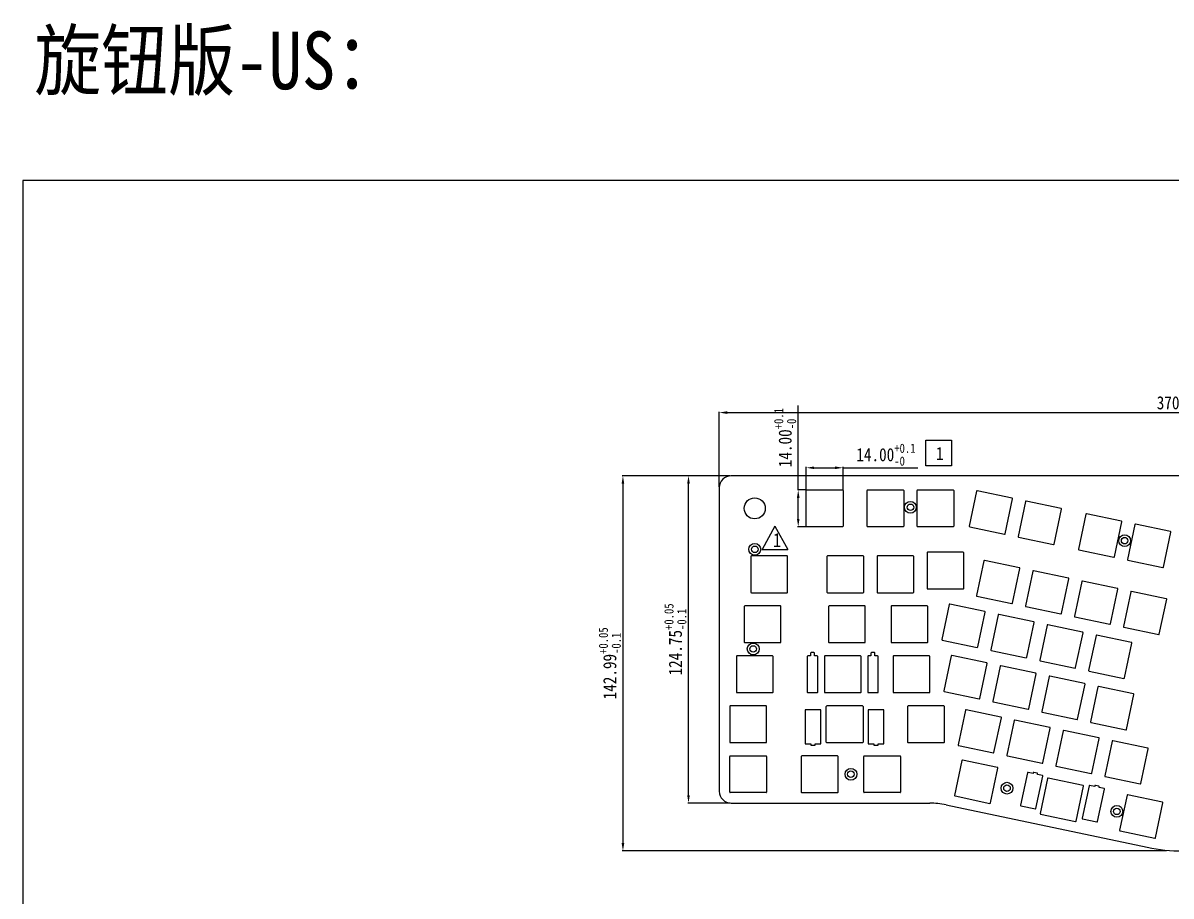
# Model space of a CAD drawing. Header units: millimetres. Extents: x 207 to 1122, y -188 to 518.
# Drawn here: x 206.9 to 644.2, y 185.7 to 518.5 of the extents above; entities that cross this region are included whole.
import ezdxf

# ---------------------------------------------------------------- set-up
doc = ezdxf.new("R2010")
doc.units = ezdxf.units.MM
doc.header["$PDMODE"] = 3
doc.header["$PDSIZE"] = 8
doc.layers.get('0').update_dxf_attribs({"linetype": 'CONTINUOUS'})
doc.layers.get('Defpoints').update_dxf_attribs({"linetype": 'CONTINUOUS'})
for name, color, linetype in [('产品图形', 7, 'CONTINUOUS'), ('图框', 7, 'CONTINUOUS'), ('文字说明', 7, 'CONTINUOUS'), ('标注尺寸', 2, 'CONTINUOUS')]:
    doc.layers.add(name, color=color, linetype=linetype)
doc.styles.get("Standard").update_dxf_attribs({"font": '', "width": 0.85, "height": 5})
doc.styles.get('Standard').set_extended_font_data('SimSun')
doc.dimstyles.get("Standard").update_dxf_attribs({"dimtxt": 5, "dimasz": 3, "dimexe": 0.3, "dimexo": 0.3, "dimgap": 1, "dimtad": 1, "dimzin": 1, "dimdsep": 46, "dimtxsty": 'Standard', "dimcen": 0.09, "dimclrd": 3, "dimclre": 3, "dimclrt": 3, "dimadec": 0, "dimazin": 2, "dimtp": 0.01, "dimtm": 0.01, "dimtfac": 1, "dimtofl": 0, "dimtmove": 0, "dimatfit": 3, "dimfxl": 0, "dimtolj": 1, "dimarcsym": 0})

# ---------------------------------------------------------------- blocks, each defined once
blk = doc.blocks.new('*D26')
at = {"layer": 'Defpoints', "color": 0}
for p in [(519.29, 348.94), (505.29, 340.28), (519.29, 340.28)]:
    blk.add_point(p, dxfattribs=at)
at = {"layer": '标注尺寸', "color": 3, "lineweight": -2}
for p, q in [((505.29, 340.58), (505.29, 349.24)), ((508.29, 348.94), (516.29, 348.94)), ((519.29, 340.58), (519.29, 349.24)), ((519.29, 348.94), (547.83, 348.94))]:
    blk.add_line(p, q, dxfattribs=at)
at = {"layer": '标注尺寸', "color": 3}
for points in [[(508.29, 349.44), (508.29, 348.44), (505.29, 348.94)], [(516.29, 349.44), (516.29, 348.44), (519.29, 348.94)]]:
    blk.add_solid(points, dxfattribs=at)
at = {"layer": '标注尺寸', "color": 3, "insert": (535.63, 353.94), "char_height": 5, "attachment_point": 5}
blk.add_mtext('\\A1;14.00{\\H0.7x;\\S+0.1^ -0;}', dxfattribs=at)
blk = doc.blocks.new('*D27')
at = {"layer": 'Defpoints', "color": 0}
for p in [(502.23, 340.48), (505.49, 340.48), (505.49, 326.48)]:
    blk.add_point(p, dxfattribs=at)
at = {"layer": '标注尺寸', "color": 3, "lineweight": -2}
for p, q in [((502.23, 340.48), (502.23, 372.63)), ((505.19, 340.48), (501.93, 340.48)), ((502.23, 329.48), (502.23, 337.48)), ((505.19, 326.48), (501.93, 326.48))]:
    blk.add_line(p, q, dxfattribs=at)
at = {"layer": '标注尺寸', "color": 3}
for points in [[(501.73, 337.48), (502.73, 337.48), (502.23, 340.48)], [(501.73, 329.48), (502.73, 329.48), (502.23, 326.48)]]:
    blk.add_solid(points, dxfattribs=at)
at = {"layer": '标注尺寸', "color": 3, "insert": (497.23, 360.43), "char_height": 5, "attachment_point": 5, "rotation": 90}
blk.add_mtext('\\A1;14.00{\\H0.7x;\\S+0.1^ -0;}', dxfattribs=at)
blk = doc.blocks.new('*D28')
at = {"layer": 'Defpoints', "color": 0}
for p in [(842.37, 369.98), (472.16, 341.38), (842.37, 341.38)]:
    blk.add_point(p, dxfattribs=at)
at = {"layer": '标注尺寸', "color": 3, "lineweight": -2}
for p, q in [((472.16, 341.68), (472.16, 370.28)), ((475.16, 369.98), (839.37, 369.98)), ((842.37, 341.68), (842.37, 370.28))]:
    blk.add_line(p, q, dxfattribs=at)
at = {"layer": '标注尺寸', "color": 3}
for points in [[(475.16, 370.48), (475.16, 369.48), (472.16, 369.98)], [(839.37, 370.48), (839.37, 369.48), (842.37, 369.98)]]:
    blk.add_solid(points, dxfattribs=at)
at = {"layer": '标注尺寸', "color": 3, "insert": (654.69, 373.68), "char_height": 5, "attachment_point": 5}
blk.add_mtext('\\A1;370.21%%P0.1', dxfattribs=at)
blk = doc.blocks.new('*D29')
at = {"layer": 'Defpoints', "color": 0}
for p in [(460.43, 345.88), (476.66, 345.88), (476.66, 221.14)]:
    blk.add_point(p, dxfattribs=at)
at = {"layer": '标注尺寸', "color": 3, "lineweight": -2}
for p, q in [((476.36, 345.88), (460.13, 345.88)), ((460.43, 224.14), (460.43, 342.88)), ((476.36, 221.14), (460.13, 221.14))]:
    blk.add_line(p, q, dxfattribs=at)
at = {"layer": '标注尺寸', "color": 3}
for points in [[(459.93, 342.88), (460.93, 342.88), (460.43, 345.88)], [(459.93, 224.14), (460.93, 224.14), (460.43, 221.14)]]:
    blk.add_solid(points, dxfattribs=at)
at = {"layer": '标注尺寸', "color": 3, "insert": (455.42, 283.51), "char_height": 5, "attachment_point": 5, "rotation": 90}
blk.add_mtext('\\A1;124.75{\\H0.7x;\\S+0.05^ -0.1;}', dxfattribs=at)
blk = doc.blocks.new('*D30')
at = {"layer": 'Defpoints', "color": 0}
for p in [(476.66, 345.88), (435.45, 202.89), (642.84, 202.89)]:
    blk.add_point(p, dxfattribs=at)
at = {"layer": '标注尺寸', "color": 3, "lineweight": -2}
for p, q in [((476.36, 345.88), (435.15, 345.88)), ((435.45, 342.88), (435.45, 205.89)), ((642.54, 202.89), (435.15, 202.89))]:
    blk.add_line(p, q, dxfattribs=at)
at = {"layer": '标注尺寸', "color": 3}
for points in [[(434.95, 342.88), (435.95, 342.88), (435.45, 345.88)], [(434.95, 205.89), (435.95, 205.89), (435.45, 202.89)]]:
    blk.add_solid(points, dxfattribs=at)
at = {"layer": '标注尺寸', "color": 3, "insert": (430.44, 274.39), "char_height": 5, "attachment_point": 5, "rotation": 90}
blk.add_mtext('\\A1;142.99{\\H0.7x;\\S+0.05^ -0.1;}', dxfattribs=at)

msp = doc.modelspace()

# ---------------------------------------------------------------- linework, layer by layer
at = {"color": 7, "linetype": 'Continuous'}
for p, q in [((837.868, 345.881), (476.659, 345.881)), ((472.159, 341.381), (472.159, 225.636)), ((505.287, 326.681), (505.287, 340.281)), ((505.487, 340.481), (519.087, 340.481)), ((519.287, 340.281), (519.287, 326.681)), ((528.434, 326.681), (528.434, 340.281)), ((528.634, 340.481), (542.234, 340.481)), ((542.434, 340.281), (542.434, 326.681)), ((547.484, 326.681), (547.484, 340.281)), ((547.684, 340.481), (561.284, 340.481)), ((561.484, 340.281), (561.484, 326.681)), ((570.194, 340.021), (567.383, 326.715)), ((583.737, 337.364), (570.431, 340.175)), ((581.08, 323.821), (583.892, 337.127)), ((588.833, 336.083), (586.021, 322.777)), ((602.376, 333.426), (589.07, 336.237)), ((599.719, 319.883), (602.53, 333.189)), ((611.801, 331.23), (608.989, 317.924)), ((625.344, 328.573), (612.038, 331.385)), ((622.687, 315.03), (625.498, 328.336)), ((519.087, 326.481), (505.487, 326.481)), ((542.234, 326.481), (528.634, 326.481)), ((561.284, 326.481), (547.684, 326.481)), ((567.537, 326.478), (580.843, 323.666)), ((630.439, 327.292), (627.628, 313.986)), ((643.982, 324.635), (630.676, 327.447)), ((641.325, 311.092), (644.137, 324.398)), ((586.176, 322.54), (599.482, 319.728)), ((484.169, 315.136), (484.169, 301.536)), ((497.969, 315.336), (484.369, 315.336)), ((498.169, 301.536), (498.169, 315.136)), ((513.184, 315.136), (513.184, 301.536)), ((526.984, 315.336), (513.384, 315.336)), ((527.184, 301.536), (527.184, 315.136)), ((532.234, 315.136), (532.234, 301.536)), ((546.034, 315.336), (532.434, 315.336)), ((546.234, 301.536), (546.234, 315.136)), ((551.284, 316.546), (551.284, 302.946)), ((565.084, 316.746), (551.484, 316.746)), ((565.284, 302.946), (565.284, 316.546)), ((609.144, 317.687), (622.45, 314.876)), ((572.973, 313.51), (570.161, 300.204)), ((586.516, 310.853), (573.21, 313.664)), ((583.859, 297.31), (586.67, 310.616)), ((627.782, 313.749), (641.088, 310.938)), ((591.611, 309.572), (588.8, 296.266)), ((605.154, 306.915), (591.848, 309.726)), ((602.498, 293.372), (605.309, 306.678)), ((551.484, 302.746), (565.084, 302.746)), ((610.25, 305.634), (607.439, 292.328)), ((623.793, 302.977), (610.487, 305.788)), ((621.136, 289.434), (623.947, 302.74)), ((642.432, 299.039), (629.125, 301.85)), ((484.369, 301.336), (497.969, 301.336)), ((513.384, 301.336), (526.984, 301.336)), ((532.434, 301.336), (546.034, 301.336)), ((570.316, 299.967), (583.622, 297.155)), ((628.888, 301.696), (626.077, 288.39)), ((639.775, 285.496), (642.586, 298.802)), ((481.664, 296.086), (481.664, 282.486)), ((495.464, 296.286), (481.864, 296.286)), ((495.664, 282.486), (495.664, 296.086)), ((513.784, 296.086), (513.784, 282.486)), ((527.584, 296.286), (513.984, 296.286)), ((527.784, 282.486), (527.784, 296.086)), ((537.584, 296.086), (537.584, 282.486)), ((551.384, 296.286), (537.784, 296.286)), ((551.584, 282.486), (551.584, 296.086)), ((559.74, 296.835), (556.929, 283.529)), ((573.283, 294.178), (559.977, 296.99)), ((570.626, 280.635), (573.438, 293.941)), ((591.922, 290.24), (578.616, 293.052)), ((588.954, 296.029), (602.261, 293.217)), ((578.379, 292.897), (575.567, 279.591)), ((589.265, 276.697), (592.076, 290.003)), ((597.017, 288.959), (594.206, 275.653)), ((610.56, 286.302), (597.254, 289.114)), ((607.593, 292.091), (620.899, 289.279)), ((607.903, 272.759), (610.715, 286.065)), ((615.656, 285.021), (612.844, 271.715)), ((629.199, 282.364), (615.893, 285.176)), ((626.231, 288.153), (639.538, 285.341)), ((481.864, 282.286), (495.464, 282.286)), ((513.984, 282.286), (527.584, 282.286)), ((537.784, 282.286), (551.384, 282.286)), ((557.083, 283.292), (570.389, 280.481)), ((626.542, 268.821), (629.353, 282.127)), ((478.664, 277.036), (478.664, 263.436)), ((492.464, 277.236), (478.864, 277.236)), ((492.664, 263.436), (492.664, 277.036)), ((505.684, 277.036), (505.684, 263.436)), ((506.934, 277.236), (505.884, 277.236)), ((506.934, 278.286), (506.934, 277.236)), ((508.234, 278.486), (507.134, 278.486)), ((508.434, 277.236), (508.434, 278.286)), ((509.484, 277.236), (508.434, 277.236)), ((509.684, 263.436), (509.684, 277.036)), ((512.184, 277.036), (512.184, 263.436)), ((525.984, 277.236), (512.384, 277.236)), ((526.184, 263.436), (526.184, 277.036)), ((528.684, 277.036), (528.684, 263.436)), ((529.934, 277.236), (528.884, 277.236)), ((529.934, 278.286), (529.934, 277.236)), ((531.234, 278.486), (530.134, 278.486)), ((531.434, 277.236), (531.434, 278.286)), ((532.484, 277.236), (531.434, 277.236)), ((532.684, 263.436), (532.684, 277.036)), ((538.354, 277.036), (538.354, 263.436)), ((552.154, 277.236), (538.554, 277.236)), ((552.354, 263.436), (552.354, 277.036)), ((560.498, 277.204), (557.687, 263.898)), ((574.042, 274.547), (560.735, 277.359)), ((575.722, 279.354), (589.028, 276.543)), ((571.385, 261.004), (574.196, 274.31)), ((579.137, 273.266), (576.326, 259.96)), ((592.68, 270.609), (579.374, 273.421)), ((594.36, 275.416), (607.666, 272.605)), ((612.999, 271.478), (626.305, 268.667)), ((590.023, 257.066), (592.835, 270.372)), ((597.775, 269.329), (594.964, 256.022)), ((611.319, 266.672), (598.012, 269.483)), ((478.864, 263.236), (492.464, 263.236)), ((505.884, 263.236), (509.484, 263.236)), ((512.384, 263.236), (525.984, 263.236)), ((528.884, 263.236), (532.484, 263.236)), ((538.554, 263.236), (552.154, 263.236)), ((557.841, 263.661), (571.148, 260.85)), ((608.662, 253.128), (611.473, 266.435)), ((616.414, 265.391), (613.603, 252.084)), ((629.957, 262.734), (616.651, 265.545)), ((627.3, 249.19), (630.112, 262.497)), ((489.959, 258.186), (476.359, 258.186)), ((526.704, 258.186), (513.104, 258.186)), ((557.684, 258.186), (544.084, 258.186)), ((576.48, 259.723), (589.786, 256.912)), ((476.159, 257.986), (476.159, 244.386)), ((490.159, 244.386), (490.159, 257.986)), ((504.854, 256.493), (504.854, 243.893)), ((510.654, 256.693), (505.054, 256.693)), ((510.854, 243.893), (510.854, 256.493)), ((512.904, 244.386), (512.904, 257.986)), ((526.904, 257.986), (526.904, 244.386)), ((528.854, 256.493), (528.854, 243.893)), ((534.654, 256.693), (529.054, 256.693)), ((534.854, 243.893), (534.854, 256.493)), ((543.884, 257.986), (543.884, 244.386)), ((557.884, 244.386), (557.884, 257.986)), ((565.904, 256.592), (563.093, 243.285)), ((579.447, 253.935), (566.141, 256.746)), ((576.79, 240.391), (579.602, 253.698)), ((595.119, 255.785), (608.425, 252.974)), ((584.543, 252.654), (581.731, 239.348)), ((598.086, 249.997), (584.78, 252.808)), ((595.429, 236.454), (598.24, 249.76)), ((613.757, 251.847), (627.063, 249.036)), ((603.181, 248.716), (600.37, 235.41)), ((616.724, 246.059), (603.418, 248.87)), ((614.068, 232.516), (616.879, 245.822)), ((635.363, 242.121), (622.057, 244.932)), ((476.359, 244.186), (489.959, 244.186)), ((505.054, 243.693), (507.004, 243.693)), ((507.004, 243.693), (507.004, 243.393)), ((507.204, 243.193), (508.504, 243.193)), ((508.704, 243.393), (508.704, 243.693)), ((508.704, 243.693), (510.654, 243.693)), ((513.104, 244.186), (526.704, 244.186)), ((529.054, 243.693), (531.004, 243.693)), ((531.004, 243.693), (531.004, 243.393)), ((531.204, 243.193), (532.504, 243.193)), ((532.704, 243.393), (532.704, 243.693)), ((532.704, 243.693), (534.654, 243.693)), ((544.084, 244.186), (557.684, 244.186)), ((563.247, 243.048), (576.553, 240.237)), ((621.82, 244.778), (619.008, 231.472)), ((632.706, 228.578), (635.517, 241.884)), ((476.159, 225.336), (476.159, 238.936)), ((476.359, 239.136), (489.959, 239.136)), ((490.159, 238.936), (490.159, 225.336)), ((503.404, 238.936), (503.404, 225.336)), ((517.204, 239.136), (503.604, 239.136)), ((517.404, 225.336), (517.404, 238.936)), ((527.204, 225.336), (527.204, 238.936)), ((527.404, 239.136), (541.004, 239.136)), ((541.204, 238.936), (541.204, 225.336)), ((564.606, 237.395), (561.795, 224.089)), ((578.149, 234.738), (564.843, 237.55)), ((581.886, 239.111), (595.192, 236.299)), ((575.492, 221.195), (578.304, 234.501)), ((589.519, 232.64), (586.915, 220.312)), ((591.698, 232.384), (589.756, 232.795)), ((591.698, 232.688), (591.698, 232.384)), ((593.235, 232.571), (591.963, 232.839)), ((593.361, 232.033), (593.378, 232.356)), ((595.235, 231.637), (593.361, 232.033)), ((600.524, 235.173), (613.83, 232.361)), ((592.785, 219.072), (595.39, 231.4)), ((597.195, 230.51), (594.383, 217.204)), ((610.738, 227.853), (597.432, 230.664)), ((608.081, 214.31), (610.892, 227.616)), ((613.001, 227.679), (610.396, 215.351)), ((615.18, 227.423), (613.238, 227.833)), ((615.18, 227.726), (615.18, 227.423)), ((616.717, 227.609), (615.445, 227.878)), ((619.163, 231.235), (632.469, 228.423)), ((489.959, 225.136), (476.359, 225.136)), ((503.604, 225.136), (517.204, 225.136)), ((541.004, 225.136), (527.404, 225.136)), ((561.949, 223.852), (575.255, 221.041)), ((616.267, 214.111), (618.871, 226.439)), ((616.843, 227.072), (616.859, 227.394)), ((618.717, 226.676), (616.843, 227.072)), ((627.467, 224.114), (624.655, 210.808)), ((641.01, 221.457), (627.704, 224.269)), ((476.659, 221.136), (552.321, 221.136)), ((558.522, 220.488), (635.2, 204.287)), ((587.069, 220.075), (592.548, 218.918)), ((638.353, 207.914), (641.164, 221.22)), ((594.538, 216.967), (607.844, 214.155)), ((610.551, 215.114), (616.03, 213.957)), ((624.81, 210.571), (638.116, 207.76))]:
    msp.add_line(p, q, dxfattribs=at)
for centre, radius in [((485.664, 333.481), 4), ((544.959, 333.881), 2.25), ((544.959, 333.881), 1.25), ((485.669, 317.866), 2.25), ((626.563, 321.161), 2.25), ((626.563, 321.161), 1.25), ((485.669, 317.866), 1.25), ((485.084, 279.886), 2.25), ((485.084, 279.886), 1.25), ((522.304, 232.136), 2.25), ((522.304, 232.136), 1.25), ((581.749, 226.823), 2.25), ((581.749, 226.823), 1.25), ((623.61, 217.979), 2.25), ((623.61, 217.979), 1.25)]:
    msp.add_circle(centre, radius, dxfattribs=at)
for centre, radius, start, end in [((476.659, 341.381), 4.5, 90, 180), ((505.487, 340.281), 0.2, 90, 180), ((519.087, 340.281), 0.2, 0, 90), ((528.634, 340.281), 0.2, 90, 180), ((542.234, 340.281), 0.2, 0, 90), ((547.684, 340.281), 0.2, 90, 180), ((561.284, 340.281), 0.2, 0, 90), ((570.39, 339.98), 0.2, 78.07, 168.07), ((583.696, 337.168), 0.2, 348.07, 78.07), ((589.028, 336.042), 0.2, 78.07, 168.07), ((602.335, 333.23), 0.2, 348.07, 78.07), ((611.996, 331.189), 0.2, 78.07, 168.07), ((625.302, 328.378), 0.2, 348.07, 78.07), ((505.487, 326.681), 0.2, 180, 270), ((519.087, 326.681), 0.2, 270, 0), ((528.634, 326.681), 0.2, 180, 270), ((542.234, 326.681), 0.2, 270, 0), ((547.684, 326.681), 0.2, 180, 270), ((561.284, 326.681), 0.2, 270, 0), ((567.578, 326.673), 0.2, 168.07, 258.07), ((580.885, 323.862), 0.2, 258.07, 348.07), ((630.635, 327.251), 0.2, 78.07, 168.07), ((643.941, 324.44), 0.2, 348.07, 78.07), ((586.217, 322.735), 0.2, 168.07, 258.07), ((599.523, 319.924), 0.2, 258.07, 348.07), ((484.369, 315.136), 0.2, 90, 180), ((497.969, 315.136), 0.2, 0, 90), ((513.384, 315.136), 0.2, 90, 180), ((526.984, 315.136), 0.2, 0, 90), ((532.434, 315.136), 0.2, 90, 180), ((546.034, 315.136), 0.2, 0, 90), ((551.484, 316.546), 0.2, 90, 180), ((565.084, 316.546), 0.2, 0, 90), ((609.185, 317.883), 0.2, 168.07, 258.07), ((622.491, 315.071), 0.2, 258.07, 348.07), ((573.168, 313.469), 0.2, 78.07, 168.07), ((586.475, 310.657), 0.2, 348.07052, 78.09977), ((627.823, 313.945), 0.2, 168.07, 258.07), ((641.13, 311.133), 0.2, 258.07, 348.07), ((591.807, 309.531), 0.2, 78.07, 168.07), ((605.113, 306.719), 0.2, 348.07111, 78.09977), ((551.484, 302.946), 0.2, 180, 270), ((565.084, 302.946), 0.2, 270, 0), ((610.446, 305.593), 0.2, 78.07, 168.07), ((623.752, 302.781), 0.2, 348.07108, 78.09977), ((629.084, 301.655), 0.2, 78.07, 168.07), ((484.369, 301.536), 0.2, 180, 270), ((497.969, 301.536), 0.2, 270, 0), ((513.384, 301.536), 0.2, 180, 270), ((526.984, 301.536), 0.2, 270, 0), ((532.434, 301.536), 0.2, 180, 270), ((546.034, 301.536), 0.2, 270, 0), ((570.357, 300.162), 0.2, 168.07, 258.09977), ((642.39, 298.843), 0.2, 348.07, 78.09977), ((481.864, 296.086), 0.2, 90, 180), ((495.464, 296.086), 0.2, 0, 90), ((513.984, 296.086), 0.2, 90, 180), ((527.584, 296.086), 0.2, 0, 90), ((537.784, 296.086), 0.2, 90, 180), ((551.384, 296.086), 0.2, 0, 90), ((559.936, 296.794), 0.2, 78.07, 168.07), ((573.242, 293.983), 0.2, 348.07045, 78.10006), ((578.574, 292.856), 0.2, 78.07, 168.07), ((583.663, 297.351), 0.2, 258.07, 348.07), ((588.996, 296.224), 0.2, 168.07045, 258.10006), ((602.302, 293.413), 0.2, 258.07, 348.07), ((591.88, 290.045), 0.2, 348.07, 78.09977), ((597.213, 288.918), 0.2, 78.07, 168.07), ((607.634, 292.286), 0.2, 168.07108, 258.09977), ((620.94, 289.475), 0.2, 258.07, 348.07), ((610.519, 286.107), 0.2, 348.07108, 78.09977), ((615.851, 284.98), 0.2, 78.07, 168.07), ((626.273, 288.348), 0.2, 168.07, 258.09977), ((639.579, 285.537), 0.2, 258.07, 348.07), ((481.864, 282.486), 0.2, 180, 270), ((495.464, 282.486), 0.2, 270, 360), ((513.984, 282.486), 0.2, 180, 270), ((527.584, 282.486), 0.2, 270, 0), ((537.784, 282.486), 0.2, 180, 270), ((551.384, 282.486), 0.2, 270, 0), ((557.124, 283.488), 0.2, 168.07, 258.09977), ((570.431, 280.676), 0.2, 258.07, 348.07), ((629.158, 282.169), 0.2, 348.07111, 78.09977), ((478.864, 277.036), 0.2, 90, 180), ((492.464, 277.036), 0.2, 0, 90), ((505.884, 277.036), 0.2, 90, 180), ((507.134, 278.286), 0.2, 90, 180), ((508.234, 278.286), 0.2, 0, 90), ((509.484, 277.036), 0.2, 0, 90), ((512.384, 277.036), 0.2, 90, 180), ((525.984, 277.036), 0.2, 0, 90), ((528.884, 277.036), 0.2, 90, 180), ((530.134, 278.286), 0.2, 90, 180), ((531.234, 278.286), 0.2, 0, 90), ((532.484, 277.036), 0.2, 0, 90), ((538.554, 277.036), 0.2, 90, 180), ((552.154, 277.036), 0.2, 0, 90), ((560.694, 277.163), 0.2, 78.07, 168.07), ((575.763, 279.55), 0.2, 168.07, 258.10006), ((589.069, 276.738), 0.2, 258.07, 348.07), ((594.401, 275.612), 0.2, 168.07045, 258.09977), ((574, 274.352), 0.2, 348.07, 78.10006), ((579.333, 273.225), 0.2, 78.07, 168.07), ((607.708, 272.8), 0.2, 258.07, 348.07), ((613.04, 271.674), 0.2, 168.07, 258.09977), ((592.639, 270.414), 0.2, 348.07045, 78.10006), ((597.971, 269.287), 0.2, 78.07, 168.07), ((626.346, 268.862), 0.2, 258.07, 348.07), ((478.864, 263.436), 0.2, 180, 270), ((492.464, 263.436), 0.2, 270, 0), ((505.884, 263.436), 0.2, 180, 270), ((509.484, 263.436), 0.2, 270, 0), ((512.384, 263.436), 0.2, 180, 270), ((525.984, 263.436), 0.2, 270, 0), ((528.884, 263.436), 0.2, 180, 270), ((532.484, 263.436), 0.2, 270, 0), ((538.554, 263.436), 0.2, 180, 270), ((552.154, 263.436), 0.2, 270, 0), ((557.883, 263.857), 0.2, 168.07, 258.09977), ((611.277, 266.476), 0.2, 348.07111, 78.09977), ((616.61, 265.349), 0.2, 78.07, 168.07), ((629.916, 262.538), 0.2, 348.07, 78.09977), ((476.359, 257.986), 0.2, 90, 180), ((489.959, 257.986), 0.2, 0, 90), ((513.104, 257.986), 0.2, 90, 180), ((526.704, 257.986), 0.2, 0, 90), ((544.084, 257.986), 0.2, 90, 180), ((557.684, 257.986), 0.2, 0, 90), ((571.189, 261.045), 0.2, 258.07, 348.07), ((576.521, 259.919), 0.2, 168.07, 258.09977), ((505.054, 256.493), 0.2, 90, 180), ((510.654, 256.493), 0.2, 0, 90), ((529.054, 256.493), 0.2, 90, 180), ((534.654, 256.493), 0.2, 0, 90), ((566.1, 256.55), 0.2, 78.07, 168.07), ((579.406, 253.739), 0.2, 348.07045, 78.10006), ((589.828, 257.108), 0.2, 258.07, 348.07), ((595.16, 255.981), 0.2, 168.07, 258.09977), ((584.738, 252.612), 0.2, 78.07, 168.07), ((598.045, 249.801), 0.2, 348.07108, 78.09977), ((608.466, 253.17), 0.2, 258.07, 348.07), ((613.798, 252.043), 0.2, 168.07, 258.09977), ((603.377, 248.675), 0.2, 78.07, 168.07), ((616.683, 245.863), 0.2, 348.07108, 78.09977), ((622.015, 244.737), 0.2, 78.07, 168.07), ((627.105, 249.232), 0.2, 258.07, 348.07), ((476.359, 244.386), 0.2, 180, 270), ((489.959, 244.386), 0.2, 270, 0), ((505.054, 243.893), 0.2, 180, 270), ((507.204, 243.393), 0.2, 180, 270), ((508.504, 243.393), 0.2, 270, 0), ((510.654, 243.893), 0.2, 270, 0), ((513.104, 244.386), 0.2, 180, 270), ((526.704, 244.386), 0.2, 270, 0), ((529.054, 243.893), 0.2, 180, 270), ((531.204, 243.393), 0.2, 180, 270), ((532.504, 243.393), 0.2, 270, 0), ((534.654, 243.893), 0.2, 270, 0), ((544.084, 244.386), 0.2, 180, 270), ((557.684, 244.386), 0.2, 270, 0), ((563.289, 243.244), 0.2, 168.07045, 258.10006), ((635.322, 241.925), 0.2, 348.07, 78.09977), ((476.359, 238.936), 0.2, 90, 180), ((489.959, 238.936), 0.2, 0, 90), ((503.604, 238.936), 0.2, 90, 180), ((517.204, 238.936), 0.2, 0, 90), ((527.404, 238.936), 0.2, 90, 180), ((541.004, 238.936), 0.2, 0, 90), ((564.802, 237.354), 0.2, 78.07, 168.07), ((576.595, 240.433), 0.2, 258.07, 348.07), ((581.927, 239.306), 0.2, 168.07, 258.10006), ((595.233, 236.495), 0.2, 258.07, 348.07), ((578.108, 234.543), 0.2, 348.07045, 78.10006), ((589.715, 232.599), 0.2, 78.07, 168.07), ((591.922, 232.644), 0.2, 78.07, 168.36849), ((593.194, 232.375), 0.2, 347.75602, 78.07), ((600.566, 235.368), 0.2, 168.07, 258.09977), ((613.872, 232.557), 0.2, 258.07, 348.07), ((595.194, 231.441), 0.2, 348.07, 78.07), ((597.391, 230.469), 0.2, 78.07, 168.07), ((610.697, 227.657), 0.2, 348.07102, 78.09977), ((613.197, 227.638), 0.2, 78.07, 168.07), ((615.404, 227.682), 0.2, 78.07, 168.36849), ((616.676, 227.414), 0.2, 347.75602, 78.07), ((619.204, 231.43), 0.2, 168.07111, 258.09977), ((632.51, 228.619), 0.2, 258.07, 348.07), ((476.659, 225.636), 4.5, 180, 270), ((476.359, 225.336), 0.2, 180, 270), ((489.959, 225.336), 0.2, 270, 0), ((503.604, 225.336), 0.2, 180, 270), ((517.204, 225.336), 0.2, 270, 0), ((527.404, 225.336), 0.2, 180, 270), ((541.004, 225.336), 0.2, 270, 0), ((561.99, 224.048), 0.2, 168.07047, 258.09977), ((618.676, 226.48), 0.2, 348.07, 78.07), ((627.662, 224.073), 0.2, 78.07, 168.07), ((552.321, 191.136), 30, 78.07, 90), ((575.297, 221.237), 0.2, 258.07, 348.07), ((587.11, 220.271), 0.2, 168.07, 258.07), ((592.589, 219.113), 0.2, 258.07, 348.07), ((640.968, 221.262), 0.2, 348.07, 78.0968), ((594.579, 217.163), 0.2, 168.07, 258.09977), ((607.885, 214.351), 0.2, 258.07, 348.07), ((610.592, 215.31), 0.2, 168.07, 258.07), ((616.071, 214.152), 0.2, 258.07, 348.07), ((624.851, 210.767), 0.2, 168.07, 258.0968), ((638.157, 207.955), 0.2, 258.07, 348.07), ((648.637, 267.883), 65, 258.07, 282.01059)]:
    msp.add_arc(centre, radius, start, end, dxfattribs=at)
at = {"layer": '图框'}
msp.add_lwpolyline([(206.91, -188.328), (1121.67, -188.328), (1121.67, 458.472), (206.91, 458.472)], close=True, dxfattribs=at)
at = {"layer": '文字说明', "color": 1}
for p, q in [((493.37, 326.724), (488.442, 317.853)), ((493.37, 326.724), (498.298, 317.853)), ((488.442, 317.853), (498.298, 317.853))]:
    msp.add_line(p, q, dxfattribs=at)
at = {"layer": '标注尺寸', "color": 1}
msp.add_lwpolyline([(550.866, 359.5), (560.666, 359.5), (560.666, 349.7), (550.866, 349.7)], close=True, dxfattribs=at)

# ---------------------------------------------------------------- texts
at = {"layer": '产品图形', "attachment_point": 1}
for s, insert, char_height, width in [('旋钮版-US：', (211.221, 515.22), 22, 367.15623), ('1', (492.632, 324.048), 5.28, 11.25672)]:
    msp.add_mtext(s, dxfattribs=dict(at, insert=insert, char_height=char_height, width=width))
at = {"layer": '标注尺寸', "color": 1, "insert": (554.706, 356.877), "char_height": 5, "width": 5.95188, "attachment_point": 1}
msp.add_mtext('1', dxfattribs=at)

# ---------------------------------------------------------------- dimensions: what is measured, and where the dimension line sits
at = {"layer": '标注尺寸'}
dim = msp.add_linear_dim(base=(502.235, 340.481), p1=(505.487, 326.481), p2=(505.487, 340.481), angle=90, text='<>{\\H0.7x;\\S+0.1^ -0;}', dimstyle='Standard', dxfattribs=at)
dim.commit()
dim.dimension.update_dxf_attribs({"geometry": '*D27', "text_midpoint": (502.235, 360.426), "dimtype": 160})
at = {"layer": '标注尺寸', "color": 1}
dim = msp.add_linear_dim(base=(842.368, 369.984), p1=(472.159, 341.381), p2=(842.368, 341.381), text='<>%%P0.1', dimstyle='Standard', dxfattribs=at)
dim.commit()
dim.dimension.update_dxf_attribs({"geometry": '*D28', "text_midpoint": (654.687, 369.984), "dimtype": 160})
at = {"layer": '标注尺寸'}
dim = msp.add_linear_dim(base=(519.287, 348.939), p1=(505.287, 340.281), p2=(519.287, 340.281), text='<>{\\H0.7x;\\S+0.1^ -0;}', dimstyle='Standard', dxfattribs=at)
dim.commit()
dim.dimension.update_dxf_attribs({"geometry": '*D26', "text_midpoint": (535.634, 348.939), "dimtype": 160})
at = {"layer": '标注尺寸', "color": 1}
for base, p1, p2, picture, middle in [((435.448, 202.895), (476.659, 345.881), (642.837, 202.895), '*D30', (430.443, 274.388)), ((460.430097639, 345.88092498), (476.65858839, 221.135924977), (476.658588401, 345.88092498), '*D29', (455.424976596, 283.508424979))]:
    dim = msp.add_linear_dim(base=base, p1=p1, p2=p2, angle=90, text='<>{\\H0.7x;\\S+0.05^ -0.1;}', dimstyle='Standard', dxfattribs=at)
    dim.commit()
    dim.dimension.update_dxf_attribs({"geometry": picture, "text_midpoint": middle})

doc.saveas('drawing.dxf')
